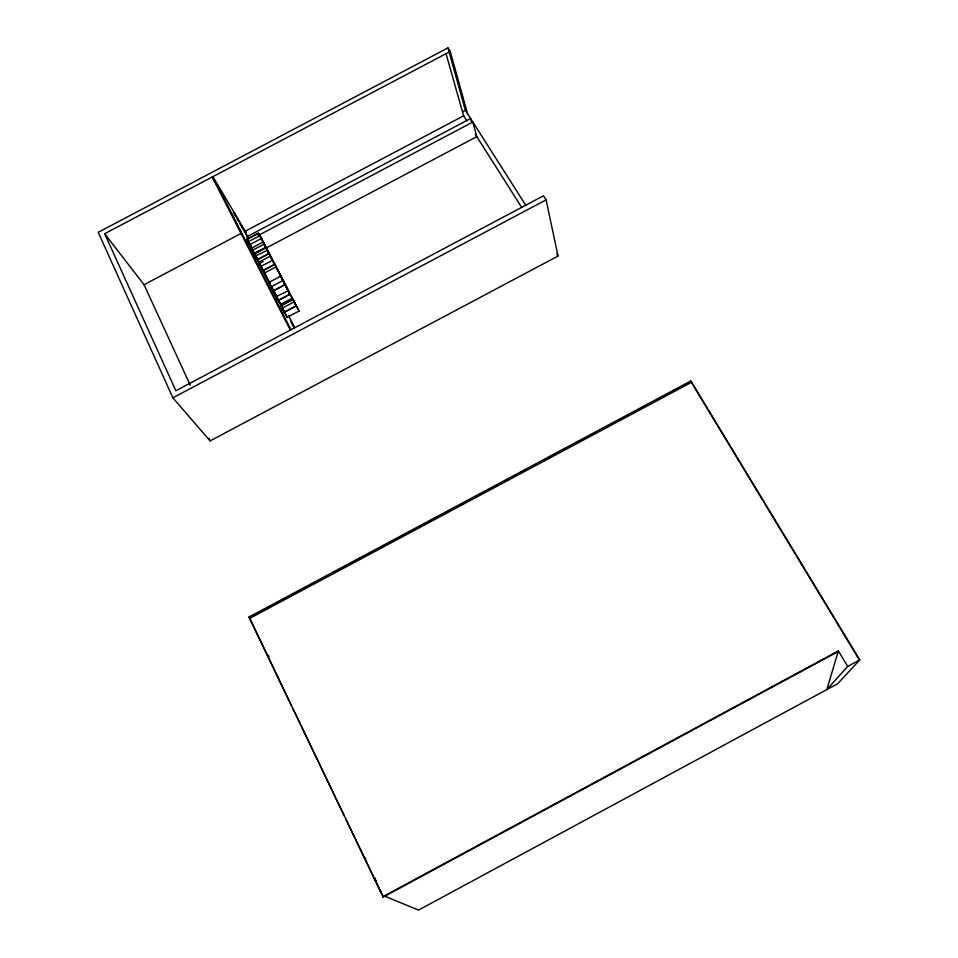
<?xml version="1.0" encoding="UTF-8"?>
<svg xmlns="http://www.w3.org/2000/svg" width="958" height="958" viewBox="0 0 958 958"><rect width="100%" height="100%" fill="white"/><g stroke="black" fill="none" stroke-linecap="round" stroke-linejoin="round"><path stroke-width="1.44" d="M847.698 666.445L838.358 650.925L826.85 689.568L847.698 666.445L859.769 659.93L690.85 380.961L248.924 617.084L383.272 897.035L838.166 651.572M859.769 659.93L837.675 683.725L418.526 910.1L384.793 896.221M382.697 896.796L838.358 650.925M252.289 615.982L248.924 617.084M253.523 615.323L259.69 612.042M267.629 607.791L270.264 606.39M278.167 602.163L286.191 597.876M292.777 594.355L295.411 592.954M298.166 591.481L300.788 590.068M303.423 588.667L306.057 587.266M308.692 585.853L311.326 584.452M312.643 583.745L314.068 582.979M323.277 578.057L328.546 575.243M333.923 572.369L341.814 568.154M344.437 566.753L347.071 565.352M348.508 564.585L351.131 563.172M353.765 561.771L356.388 560.37M359.022 558.969L361.645 557.556M364.279 556.155L372.279 551.88M378.841 548.371L381.476 546.97M382.901 546.204L386.84 544.096M389.463 542.695L398.66 537.785M400.085 537.019L406.647 533.51M409.27 532.109L411.892 530.708M419.844 526.469L426.274 523.032M428.849 521.655L431.423 520.278M434.429 518.673L442.297 514.47M444.919 513.069L456.834 506.698M459.457 505.297L467.312 501.106M470.055 499.645L476.593 496.136M479.216 494.747L481.838 493.346M489.813 489.083L496.352 485.586M504.327 481.323L512.171 477.132M520.134 472.881L526.672 469.384M529.283 467.995L535.821 464.498M543.785 460.247L551.628 456.056M554.359 454.595L560.885 451.11M563.496 449.709L566.106 448.32M574.07 444.069L580.596 440.584M583.206 439.183L585.817 437.794M588.535 436.333L596.367 432.154M613.443 423.029L619.97 419.544M627.909 415.305L634.424 411.82M638.327 409.725L639.752 408.97M642.351 407.581L650.171 403.402M656.805 399.857L664.612 395.69M667.223 394.289L673.845 390.756M675.15 390.062L679.054 387.966M681.653 386.577L688.167 383.104M249.535 618.473L691.676 382.218M210.101 440.908L558.035 256.037L546.096 199.863L543.473 195.815L175.889 390.756L104.673 233.728L450.26 51.457L447.961 47.9L98.231 232.327L172.883 397.821L210.101 440.908L208.856 438.189M462.738 111.703L465.384 110.302L447.961 47.9M104.673 233.728L144.035 284.718L240.757 233.596M244.685 231.525L463.612 115.822L446.045 53.684M245.344 231.177L247.511 237.033M251.679 247.787L246.721 239.201L258.313 233.081L260.253 236.051L259.594 234.758L262.432 240.242L259.774 235.692L248.206 241.811L250.445 245.739L248.206 241.811M246.877 239.5L258.468 233.381L264.851 244.901M258.193 235.5L472.797 122.049L476.809 136.635L265.809 248.23M258.037 260.193L258.911 261.953L249.559 244.721L261.163 238.59L268.887 252.708L265.582 246.302L266.372 247.918M249.559 244.721L251.367 248.254L262.995 242.111M255.762 256.373L252.373 250.218L264.133 244.266M254.05 253.511L265.701 247.356L272.683 260.037L269.593 254.086L270.3 255.523M266.995 249.822L265.917 247.751L254.265 253.918L254.852 255.056L255.343 255.99L267.282 250.325L264.013 244.062M273.82 262.947L274.575 264.48L262.839 270.683L258.66 262.288L270.324 256.121L275.245 264.983M262.6 269.15L264.408 272.695L259.283 263.63L263.175 261.57M260.72 266.54L272.431 260.337L278.263 270.803L270.994 257.451L272.431 260.337M269.617 283.376L264.192 273.138L275.916 266.935L282.035 278.263L275.916 266.935M283.724 281.616C286.059 285.604 281.652 277.461 283.257 280.886L280.694 276.179L268.911 282.418M270.743 286.155L271.102 286.825L282.909 280.574L286.37 286.502L285.4 284.622M284.969 284.598L273.15 290.861L279.58 302.345L278.479 300.165M276.108 296.609L288.25 290.837M286.993 288.37L289.999 294.286L278.119 300.572L277.197 298.716L280.586 304.333L292.358 298.094L293.615 300.477M286.909 288.19L296.549 306.153L294.034 301.914L282.155 308.213L287.268 317.326L280.694 305.65L292.597 299.339L294.262 301.77L293.555 300.381M280.862 305.973L292.765 299.662L299.088 311.063L287.208 317.23M296.214 305.794L284.37 312.069L282.909 309.218L284.754 312.404L280.694 305.65M284.478 312.26L296.321 305.985L299.088 311.063M172.883 397.821L546.096 199.863M259.283 263.63L262.061 268.192M373.68 877.324L376.099 881.647M364.327 857.769L365.764 858.488M267.031 654.422L269.258 656.29M258.66 262.288L260.887 265.977M264.192 273.138L266.504 276.97M266.863 277.76L264.827 274.515L269.665 283.065L267.294 278.503M246.721 239.201L248.757 242.063M269.988 284.239L272.755 288.969M673.797 390.074L674.612 391.331M269.689 284.011L272.084 288.262M465.384 110.302L525.966 205.599M556.802 254.098L558.035 256.037M463.612 115.822L466.75 120.768M475.336 134.312L521.631 207.395M691.437 382.529L692.538 384.278M272.395 289.268L273.198 290.957L285.029 284.694L284.023 282.73L288.657 290.909L285.46 284.718M277.485 298.453L275.174 294.633M252.385 250.23L255.103 254.756M693.305 385.547L742.522 466.881M743.396 468.306L762.664 500.16M763.406 501.381L764.28 502.83M765.023 504.052L795.332 554.131M796.23 555.616L849.518 643.668M850.249 644.878L858.596 658.661M275.413 294.274L271.102 286.825M275.078 294.453L277.401 298.273M280.586 304.333L281.844 306.716L278.538 300.273M265.162 274.216L261.917 268.851L262.839 270.683L274.515 264.384L270.324 256.121M266.563 276.862L262.444 268.899M240.518 231.393L242.039 233.932M234.255 218.711L232.806 216.292L239.751 230.124M251.367 247.164L253.331 250.984L251.02 246.781M254.062 252.397L255.02 254.337L251.367 248.254M221.274 192.223L212.209 177.014L290.298 330.079M223.537 196.031L225.046 198.557M233.357 212.508L235.62 216.304M237.129 218.843L238.638 221.382M240.147 223.921L242.422 227.717M248.601 239.213L234.782 213.67M268.228 252.158L268.97 253.642L257.283 259.822L256.385 258.037L260.073 264.204M246.266 232.986L212.916 176.643L291.04 329.684M275.844 266.216L275.7 265.881M255.762 255.846L256.181 256.588M271.533 286.658L270.863 285.496L272.623 288.681M283.604 281.413L283.269 280.85L284.646 283.568M292.358 298.094L289.053 292.441L289.424 293.184M269.725 283.772L268.994 282.502L278.06 300.477L289.939 294.19L280.682 276.191M259.774 235.692L261.977 239.644M262.552 240.674L264.779 244.781M261.474 267.054L262.049 268.12M267.15 278.131L269.629 282.838M275.664 294.693L276.203 295.711M265.414 274.647L265.953 275.676M282.909 280.574L282.55 279.904M287.963 290.334L286.011 286.478L286.454 287.137M271.773 287.065C271.282 286.334 270.863 286.214 272.886 289.795M283.843 282.035L281.472 277.736L282.167 279.173M289.579 293.112L288.621 291.196L289.16 292.046M260.588 236.949L262.085 239.835M294.741 302.944L296.321 305.985M261.163 238.59L265.701 247.356M277.772 299.375L276.802 297.495L277.832 299.471M288.657 315.709L294.801 327.696M256.564 257.343L257.271 258.708M260.444 264.923L261.031 266.061M290.705 321.397L294.118 328.055M248.35 239.141L247.068 236.65L470.558 118.529L471.288 121.187M254.708 253.678L257.343 258.816M258.097 260.301L261.103 266.168M276.299 295.878L273.701 290.813L274.611 292.609M250.553 245.931L249.092 243.093C255.99 254.912 244.23 233.968 248.565 241.679M281.784 306.62L282.239 307.518M270.372 285.412L269.749 284.167M250.038 618.916L291.591 705.771M292.956 708.609L300.752 724.907M301.483 726.427L335.468 797.463M336.09 798.756L344.341 816.012M345.73 818.898L354.604 837.46M355.37 839.052L380.913 892.425L377.296 884.342M144.035 284.718L190.319 385.308M374.734 877.911L375.955 880.641M380.23 890.21L383.272 897.035M450.26 51.457L467.564 113.739M690.85 380.961L690.886 381.655M265.857 247.655L254.205 253.81L257.223 259.726L268.911 253.547L265.857 247.655M281.353 276.886L276.575 268.3L281.365 276.886M283.089 280.347C281.436 277.221 285.053 283.712 283.089 280.347"/></g></svg>
